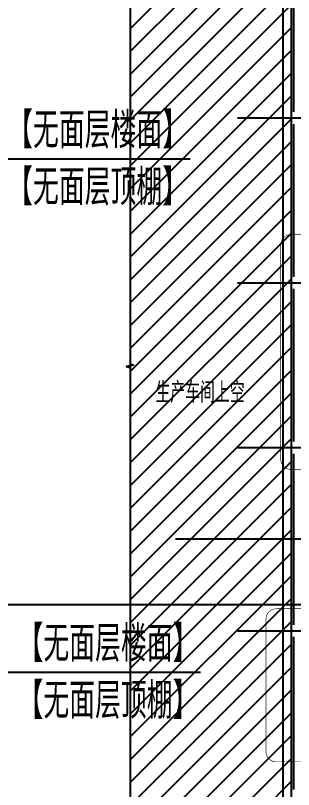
# Model space of a CAD drawing. Extents: x -954573 to 446329, y 489853 to 1226784.
# Drawn here: x -97603 to -83954, y 766420 to 804455 of the extents above; entities that cross this region are included whole.
import ezdxf

# ---------------------------------------------------------------- set-up
doc = ezdxf.new("R2010")
doc.units = 0
doc.header["$LTSCALE"] = 10
doc.header["$MEASUREMENT"] = 0
doc.linetypes.add('10平面$0$DOTE', pattern=[2.42, 2, -0.2, 0.02, -0.2])
doc.linetypes.add('10平面$1$DASH', pattern=[0.35, 0.25, -0.1])
for name, color, linetype in [('10平面$0$A-AXIS-DOTE', 8, '10平面$0$DOTE'), ('10平面$0$A-AXIS-DP', 8, 'Continuous'), ('10平面$0$A-AXIS-SYMB', 8, 'Continuous'), ('10平面$0$A-HATCH-2', 8, 'Continuous'), ('10平面$0$A-WINDOW', 8, 'Continuous'), ('10平面$0$AS-WALL', 8, 'Continuous'), ('10平面$0$DIM_ELEV', 3, 'Continuous'), ('10平面$0$DIM_SYMB', 8, 'Continuous'), ('10平面$0$PUB_TEXT', 8, 'Continuous'), ('A-LIN-V', 9, 'Continuous'), ('建-引出', 3, 'Continuous')]:
    doc.layers.add(name, color=color, linetype=linetype)
doc.styles.add('10平面$0$Standard', font='gbenor.shx', dxfattribs={"bigfont": 'gbcbig.shx'})
doc.styles.add('A-STANDARD', font='SIMPLEX', dxfattribs={"bigfont": 'GBCBIG'})

# ---------------------------------------------------------------- blocks, each defined once
blk = doc.blocks.new('10平面$0$dote')
at = {"layer": '10平面$0$A-AXIS-DOTE'}
for p, q in [((136282.2, -69000), (136282.2, 36606.4)), ((134026.4, -5400), (158590, -5400)), ((134026.4, -13500), (158590, -13500)), ((134026.4, -21600), (158641.5, -21600)), ((167065, -26100), (130992.2, -26100)), ((134026.4, -30600), (158590, -30600))]:
    blk.add_line(p, q, dxfattribs=at)
at = {"layer": '10平面$0$DIM_SYMB', "linetype": '10平面$1$DASH', "ltscale": 3}
blk.add_lwpolyline([(85886.4, -29308.6), (162136.4, -29308.6)], dxfattribs=at)
blk = doc.blocks.new('10平面$0$3132')
at = {"layer": '10平面$0$DIM_ELEV', "linetype": '10平面$1$DASH', "const_width": 30}
for points in [[(-84080, 793680), (-77820, 793680, -0.414214), (-77320, 793180), (-77320, 782650, -0.414214), (-77820, 782150), (-84080, 782150, -0.414214), (-84580, 782650), (-84580, 793180, -0.414214)], [(-84804, 775300), (-77880, 775300, -0.414214), (-77380, 774800), (-77380, 768280, -0.414214), (-77880, 767780), (-84804, 767780, -0.414214), (-85304, 768280), (-85304, 774800, -0.414214)]]:
    blk.add_lwpolyline(points, format="xyb", close=True, dxfattribs=at)
blk = doc.blocks.new('10平面')
at = {"layer": '10平面$0$A-HATCH-2'}
h = blk.add_hatch(dxfattribs=at)
h.set_pattern_fill('ANSI31', color=256, scale=500)
h.set_pattern_definition([(45, (0, 0), (-561.266, 561.266), [])])
h.paths.add_polyline_path([(-84054.2, 832520), (-91980, 832520), (-91980, 741120), (-84054.2, 741120)])
at = {"layer": '10平面$0$A-WINDOW'}
h = blk.add_hatch(dxfattribs=at)
h.set_pattern_fill('ANSI31', color=256, scale=100)
h.set_pattern_definition([(45, (0, 0), (-112.253202, 112.253202), [])])
edge = h.paths.add_edge_path()
edge.add_line((-91980, 835400), (-91980, 787330))
edge.add_line((-91980, 787330), (-91812, 787268.9))
edge.add_line((-91812, 787268.9), (-92148, 787209.6))
edge.add_line((-92148, 787209.6), (-91980, 787150))
edge.add_line((-91980, 787150), (-91980, 739080))
at = {"layer": '10平面$0$A-AXIS-SYMB'}
blk.add_lwpolyline([(-91980, 835400), (-91980, 787330), (-91812, 787268.9), (-92148, 787209.6), (-91980, 787150), (-91980, 739080)], dxfattribs=at)
at = {"layer": '10平面$0$A-HATCH-2'}
blk.add_lwpolyline([(-84054.2, 832520), (-91980, 832520), (-91980, 741120), (-84054.2, 741120)], close=True, dxfattribs=at)
at = {"layer": '10平面$0$AS-WALL'}
for p, q in [((-83954.2, 807220), (-83954.2, 799720)), ((-83954.2, 799120), (-83954.2, 792520)), ((-83954.2, 792520), (-83954.2, 791620)), ((-83954.2, 791020), (-83954.2, 783520)), ((-83954.2, 782920), (-83954.2, 774520)), ((-83954.2, 773920), (-83954.2, 770620)), ((-83954.2, 770620), (-83954.2, 769420)), ((-83954.2, 769420), (-83954.2, 766420))]:
    blk.add_line(p, q, dxfattribs=at)
at = {"layer": '10平面$0$A-AXIS-DP'}
blk.add_blockref('10平面$0$3132', (0, 0), dxfattribs=at)
at = {"layer": '10平面$0$AS-WALL'}
blk.add_blockref('10平面$0$dote', (-220736.4, 804820), dxfattribs=at)
at = {"layer": '10平面$0$PUB_TEXT', "style": '10平面$0$Standard'}
blk.add_text('生产车间上空', height=1012.77, dxfattribs=at).set_placement((-90729, 785424.4))

msp = doc.modelspace()

# ---------------------------------------------------------------- block references
at = {"layer": 'A-LIN-V'}
msp.add_blockref('10平面', (0, 0), dxfattribs=at)

# ---------------------------------------------------------------- next in the draw order: linework, layer by layer
at = {"layer": '建-引出'}
for p, q in [((-126390, 797410), (-89030, 797410)), ((-125880, 772180), (-88520, 772180))]:
    msp.add_line(p, q, dxfattribs=at)

# ---------------------------------------------------------------- next in the draw order: texts
at = {"layer": '建-引出', "color": 7, "style": 'A-STANDARD'}
for s, p in [('【无面层楼面】', (-98013.3, 797935)), ('【无面层顶棚】', (-98013.3, 795135)), ('【无面层楼面】', (-97503.3, 772705)), ('【无面层顶棚】', (-97503.3, 769905))]:
    msp.add_text(s, height=1762.96, dxfattribs=at).set_placement(p)

doc.saveas('drawing.dxf')
